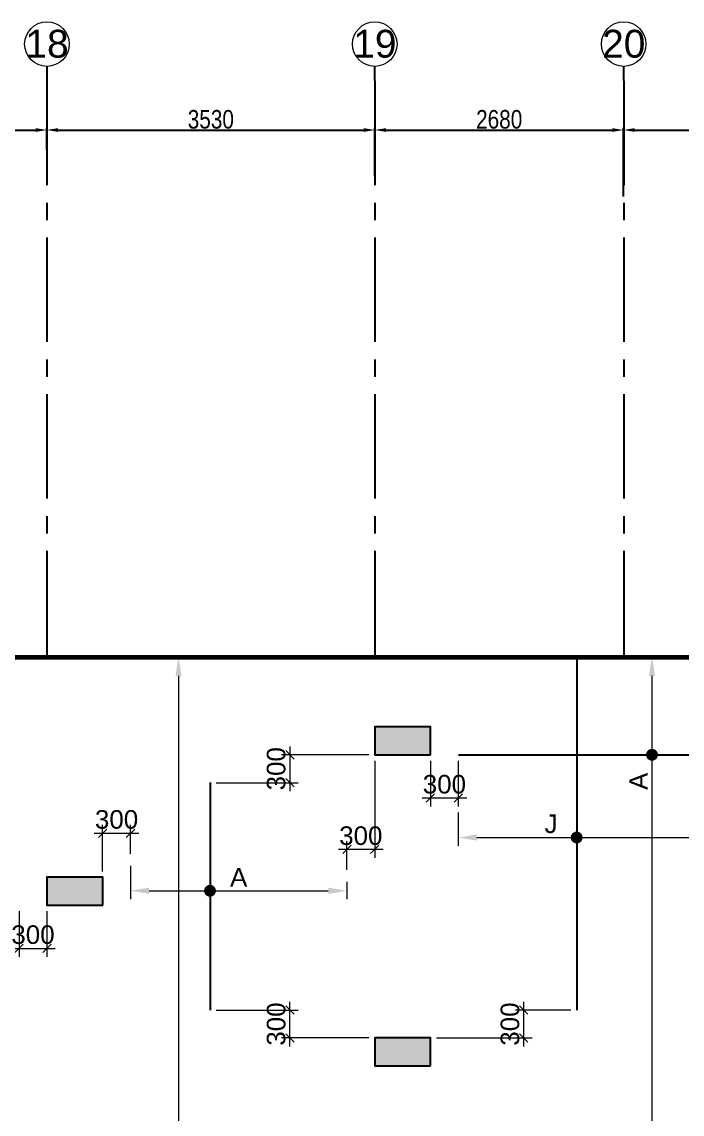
# Model space of a CAD drawing. Header units: millimetres. Extents: x 1123469 to 1883119, y -126924 to 196924.
# Drawn here: x 1726933 to 1734043, y 149817 to 161582 of the extents above; entities that cross this region are included whole.
import ezdxf
from ezdxf.enums import TextEntityAlignment as Align

# ---------------------------------------------------------------- set-up
doc = ezdxf.new("R2010")
doc.units = ezdxf.units.MM
doc.header["$LTSCALE"] = 500
doc.header["$MEASUREMENT"] = 0
doc.header["$PDMODE"] = 34
doc.linetypes.add('CONTINOUS', pattern=[0])
doc.linetypes.add('Site$0$CENTER2', pattern=[1.125, 0.75, -0.125, 0.125, -0.125])
doc.layers.get('Defpoints').update_dxf_attribs({"lineweight": 0})
for name, color, linetype in [('COL. DIM', 3, 'Continuous'), ('GRID', 7, 'Continuous'), ('GRID DIM', 7, 'Continuous'), ('reinf.', 4, 'Continuous'), ('TOWER AREA COLUMN.', 6, 'Continuous')]:
    doc.layers.add(name, color=color, linetype=linetype)
for name, color, linetype, lineweight in [('CUT OUT', 1, 'Continuous', 13), ('dim-M', 1, 'Continuous', 15), ('FOOTING', 1, 'Continuous', 15), ('GRID NO.', 7, 'Continuous', 20), ('S - SUNK', 251, 'Continuous', 0), ('TOWER COL HATCH', 253, 'Continuous', 20)]:
    doc.layers.add(name, color=color, linetype=linetype, lineweight=lineweight)
doc.styles.add('3mm', font='arial.ttf')
doc.styles.add('D50', font='arial.ttf', dxfattribs={"width": 0.8})
doc.dimstyles.new('INNER DIM', dxfattribs={"dimtxt": 200, "dimasz": 120, "dimexe": 25, "dimexo": 25, "dimgap": 12, "dimtad": 1, "dimdec": 0, "dimrnd": 5, "dimzin": 0, "dimdsep": 46, "dimtxsty": 'D50', "dimcen": 0.09, "dimdle": 25, "dimclrt": 6, "dimadec": 0, "dimazin": 0, "dimtfac": 1, "dimtdec": 0, "dimtofl": 0, "dimtmove": 1, "dimatfit": 3, "dimfxl": 75, "dimtolj": 1, "dimtzin": 0, "dimarcsym": 0})
doc.dimstyles.new('PARAMVEER', dxfattribs={"dimtxt": 200, "dimasz": 100, "dimexe": 0, "dimexo": 25, "dimgap": 10, "dimtad": 1, "dimdec": 0, "dimrnd": 5, "dimzin": 0, "dimdsep": 46, "dimtxsty": '3mm', "dimblk": 'OBLIQUE', "dimcen": 0.09, "dimdle": 75, "dimclrd": 1, "dimclre": 1, "dimclrt": 3, "dimadec": 0, "dimazin": 0, "dimtfac": 1, "dimtdec": 0, "dimtmove": 1, "dimatfit": 3, "dimfxl": 100, "dimtolj": 1, "dimtzin": 0, "dimlwd": 18, "dimlwe": 5, "dimarcsym": 0})

# ---------------------------------------------------------------- blocks, each defined once
blk = doc.blocks.new('GRID MARK')
at = {"layer": 'GRID NO.', "const_width": 50}
blk.add_lwpolyline([(0, -541), (0, -891)], dxfattribs=at)
at = {"layer": 'GRID NO.'}
blk.add_circle((0, 0), 541, dxfattribs=at)
at = {"layer": 'GRID NO.', "style": 'D50', "width": 0.8}
blk.add_attdef('Y1', text='', height=500, dxfattribs=at).set_placement((-33, -267), align=Align.CENTER)
blk = doc.blocks.new('*D2344')
at = {"layer": 'Defpoints', "color": 0, "linetype": 'Continuous', "transparency": 16777216}
for p in [(1727203, 160417), (1725818, 160179), (1727203, 160179)]:
    blk.add_point(p, dxfattribs=at)
at = {"layer": 'GRID DIM', "color": 0, "linetype": 'Continuous', "lineweight": -2, "transparency": 16777216}
for p, q in [((1725818, 160204), (1725818, 160442)), ((1727203, 160204), (1727203, 160442))]:
    blk.add_line(p, q, dxfattribs=at)
at = {"layer": 'GRID DIM', "linetype": 'Continuous', "lineweight": -2, "transparency": 16777216}
blk.add_line((1725938, 160417), (1727083, 160417), dxfattribs=at)
at = {"layer": 'GRID DIM', "linetype": 'Continuous', "transparency": 16777216}
for points in [[(1725938, 160437), (1725938, 160397), (1725818, 160417)], [(1727083, 160437), (1727083, 160397), (1727203, 160417)]]:
    blk.add_solid(points, dxfattribs=at)
at = {"layer": 'GRID DIM', "linetype": 'Continuous', "transparency": 16777216, "insert": (1726511, 160531), "char_height": 200, "attachment_point": 5, "style": 'D50'}
blk.add_mtext('\\A1;1385', dxfattribs=at)
blk = doc.blocks.new('*D2345')
at = {"layer": 'Defpoints', "color": 0, "linetype": 'Continuous', "transparency": 16777216}
for p in [(1730733, 160417), (1727203, 160179), (1730733, 159895)]:
    blk.add_point(p, dxfattribs=at)
at = {"layer": 'GRID DIM', "color": 0, "linetype": 'Continuous', "lineweight": -2, "transparency": 16777216}
for p, q in [((1727203, 160204), (1727203, 160442)), ((1730733, 159920), (1730733, 160442))]:
    blk.add_line(p, q, dxfattribs=at)
at = {"layer": 'GRID DIM', "linetype": 'Continuous', "lineweight": -2, "transparency": 16777216}
blk.add_line((1727323, 160417), (1730613, 160417), dxfattribs=at)
at = {"layer": 'GRID DIM', "linetype": 'Continuous', "transparency": 16777216}
for points in [[(1727323, 160437), (1727323, 160397), (1727203, 160417)], [(1730613, 160437), (1730613, 160397), (1730733, 160417)]]:
    blk.add_solid(points, dxfattribs=at)
at = {"layer": 'GRID DIM', "linetype": 'Continuous', "transparency": 16777216, "insert": (1728968, 160531), "char_height": 200, "attachment_point": 5, "style": 'D50'}
blk.add_mtext('\\A1;3530', dxfattribs=at)
blk = doc.blocks.new('*D2346')
at = {"layer": 'Defpoints', "color": 0, "linetype": 'Continuous', "transparency": 16777216}
for p in [(1733413, 160417), (1730733, 159895), (1733413, 159675)]:
    blk.add_point(p, dxfattribs=at)
at = {"layer": 'GRID DIM', "color": 0, "linetype": 'Continuous', "lineweight": -2, "transparency": 16777216}
for p, q in [((1730733, 159920), (1730733, 160442)), ((1733413, 159700), (1733413, 160442))]:
    blk.add_line(p, q, dxfattribs=at)
at = {"layer": 'GRID DIM', "linetype": 'Continuous', "lineweight": -2, "transparency": 16777216}
blk.add_line((1730853, 160417), (1733293, 160417), dxfattribs=at)
at = {"layer": 'GRID DIM', "linetype": 'Continuous', "transparency": 16777216}
for points in [[(1730853, 160437), (1730853, 160397), (1730733, 160417)], [(1733293, 160437), (1733293, 160397), (1733413, 160417)]]:
    blk.add_solid(points, dxfattribs=at)
at = {"layer": 'GRID DIM', "linetype": 'Continuous', "transparency": 16777216, "insert": (1732073, 160531), "char_height": 200, "attachment_point": 5, "style": 'D50'}
blk.add_mtext('\\A1;2680', dxfattribs=at)
blk = doc.blocks.new('*D2347')
at = {"layer": 'Defpoints', "color": 0, "linetype": 'Continuous', "transparency": 16777216}
for p in [(1737133, 160417), (1733413, 159675), (1737133, 159675)]:
    blk.add_point(p, dxfattribs=at)
at = {"layer": 'GRID DIM', "color": 0, "linetype": 'Continuous', "lineweight": -2, "transparency": 16777216}
for p, q in [((1733413, 159700), (1733413, 160442)), ((1737133, 159700), (1737133, 160442))]:
    blk.add_line(p, q, dxfattribs=at)
at = {"layer": 'GRID DIM', "linetype": 'Continuous', "lineweight": -2, "transparency": 16777216}
blk.add_line((1733533, 160417), (1737013, 160417), dxfattribs=at)
at = {"layer": 'GRID DIM', "linetype": 'Continuous', "transparency": 16777216}
for points in [[(1733533, 160437), (1733533, 160397), (1733413, 160417)], [(1737013, 160437), (1737013, 160397), (1737133, 160417)]]:
    blk.add_solid(points, dxfattribs=at)
at = {"layer": 'GRID DIM', "linetype": 'Continuous', "transparency": 16777216, "insert": (1735273, 160531), "char_height": 200, "attachment_point": 5, "style": 'D50'}
blk.add_mtext('\\A1;3720', dxfattribs=at)
blk = doc.blocks.new('3tgra')
at = {"layer": 'TOWER COL HATCH'}
h = blk.add_hatch(color=253, dxfattribs=at)
h.dxf.hatch_style = 1
h.paths.add_polyline_path([(1395431, 91122), (1395431, 91422), (1394831, 91422), (1394831, 91122)])
h = blk.add_hatch(color=253, dxfattribs=at)
h.dxf.hatch_style = 1
h.paths.add_polyline_path([(1391901, 89502), (1391901, 89802), (1391301, 89802), (1391301, 89502)])
h = blk.add_hatch(color=253, dxfattribs=at)
h.dxf.hatch_style = 1
h.paths.add_polyline_path([(1395431, 87772), (1395431, 88072), (1394831, 88072), (1394831, 87772)])
at = {"layer": 'TOWER AREA COLUMN.', "color": 4}
for points in [[(1395431, 91122), (1395431, 91422), (1394831, 91422), (1394831, 91122)], [(1391901, 89502), (1391901, 89802), (1391301, 89802), (1391301, 89502)], [(1395431, 87772), (1395431, 88072), (1394831, 88072), (1394831, 87772)]]:
    blk.add_lwpolyline(points, close=True, dxfattribs=at)
blk = doc.blocks.new('_Oblique')
at = {"color": 0, "linetype": 'ByBlock', "lineweight": -2}
blk.add_line((-0.5, -0.5), (0.5, 0.5), dxfattribs=at)
blk = doc.blocks.new('*D2395')
at = {"layer": 'COL. DIM', "color": 1, "linetype": 'CONTINOUS', "lineweight": 5, "ltscale": 10, "transparency": 16777216}
for p, q in [((1726903, 152002), (1726903, 151512)), ((1727203, 152002), (1727203, 151512))]:
    blk.add_line(p, q, dxfattribs=at)
at = {"layer": 'COL. DIM', "color": 1, "lineweight": 18, "ltscale": 10, "transparency": 16777216}
blk.add_line((1726813, 151602), (1727293, 151602), dxfattribs=at)
at = {"layer": 'Defpoints', "color": 0, "ltscale": 10, "transparency": 16777216}
for p in [(1726903, 152067), (1727203, 152067), (1727203, 151602)]:
    blk.add_point(p, dxfattribs=at)
at = {"layer": 'COL. DIM', "color": 1, "lineweight": 18, "ltscale": 10, "transparency": 16777216, "xscale": 90, "yscale": 90, "zscale": 90, "rotation": 180}
blk.add_blockref('_Oblique', (1726903, 151602), dxfattribs=at)
at = {"layer": 'COL. DIM', "color": 1, "lineweight": 18, "ltscale": 10, "transparency": 16777216, "xscale": 90, "yscale": 90, "zscale": 90}
blk.add_blockref('_Oblique', (1727203, 151602), dxfattribs=at)
at = {"layer": 'COL. DIM', "color": 3, "ltscale": 10, "transparency": 16777216, "insert": (1727053, 151749), "char_height": 200, "attachment_point": 5, "style": '3mm'}
blk.add_mtext('\\A1;300', dxfattribs=at)
blk = doc.blocks.new('*D2398')
at = {"layer": 'COL. DIM', "color": 1, "linetype": 'CONTINOUS', "lineweight": 5, "ltscale": 10, "transparency": 16777216}
for p, q in [((1728897, 154737), (1728530, 154737)), ((1728408, 138937), (1728710, 138937))]:
    blk.add_line(p, q, dxfattribs=at)
at = {"layer": 'COL. DIM', "color": 1, "lineweight": 18, "ltscale": 10, "transparency": 16777216}
blk.add_line((1728620, 154537), (1728620, 139137), dxfattribs=at)
at = {"layer": 'COL. DIM', "color": 1, "ltscale": 10, "transparency": 16777216}
for points in [[(1728587, 154537), (1728653, 154537), (1728620, 154737)], [(1728587, 139137), (1728653, 139137), (1728620, 138937)]]:
    blk.add_solid(points, dxfattribs=at)
at = {"layer": 'Defpoints', "color": 0, "ltscale": 10, "transparency": 16777216}
for p in [(1728962, 154737), (1728343, 138937), (1728620, 138937)]:
    blk.add_point(p, dxfattribs=at)
at = {"layer": 'COL. DIM', "color": 3, "ltscale": 10, "transparency": 16777216, "insert": (1728475, 146508), "char_height": 200, "attachment_point": 5, "rotation": 90, "style": '3mm'}
blk.add_mtext('\\A1;A', dxfattribs=at)
blk = doc.blocks.new('*D2404')
at = {"layer": 'COL. DIM', "color": 1, "linetype": 'CONTINOUS', "lineweight": 5, "ltscale": 10, "transparency": 16777216}
for p, q in [((1731333, 153622), (1731333, 153132)), ((1731633, 153622), (1731633, 153132))]:
    blk.add_line(p, q, dxfattribs=at)
at = {"layer": 'COL. DIM', "color": 1, "lineweight": 18, "ltscale": 10, "transparency": 16777216}
blk.add_line((1731723, 153222), (1731243, 153222), dxfattribs=at)
at = {"layer": 'Defpoints', "color": 0, "ltscale": 10, "transparency": 16777216}
for p in [(1731333, 153687), (1731633, 153687), (1731333, 153222)]:
    blk.add_point(p, dxfattribs=at)
at = {"layer": 'COL. DIM', "color": 1, "lineweight": 18, "ltscale": 10, "transparency": 16777216, "xscale": 90, "yscale": 90, "zscale": 90, "rotation": 180}
blk.add_blockref('_Oblique', (1731333, 153222), dxfattribs=at)
at = {"layer": 'COL. DIM', "color": 1, "lineweight": 18, "ltscale": 10, "transparency": 16777216, "xscale": 90, "yscale": 90, "zscale": 90}
blk.add_blockref('_Oblique', (1731633, 153222), dxfattribs=at)
at = {"layer": 'COL. DIM', "color": 3, "ltscale": 10, "transparency": 16777216, "insert": (1731483, 153369), "char_height": 200, "attachment_point": 5, "style": '3mm'}
blk.add_mtext('\\A1;300', dxfattribs=at)
blk = doc.blocks.new('*D2405')
at = {"layer": 'COL. DIM', "color": 1, "linetype": 'CONTINOUS', "lineweight": 5, "ltscale": 10, "transparency": 16777216}
for p, q in [((1733727, 154737), (1733628, 154737)), ((1733483, 148937), (1733808, 148937))]:
    blk.add_line(p, q, dxfattribs=at)
at = {"layer": 'COL. DIM', "color": 1, "lineweight": 18, "ltscale": 10, "transparency": 16777216}
blk.add_line((1733718, 154537), (1733718, 149137), dxfattribs=at)
at = {"layer": 'COL. DIM', "color": 1, "ltscale": 10, "transparency": 16777216}
for points in [[(1733685, 154537), (1733752, 154537), (1733718, 154737)], [(1733685, 149137), (1733752, 149137), (1733718, 148937)]]:
    blk.add_solid(points, dxfattribs=at)
at = {"layer": 'Defpoints', "color": 0, "ltscale": 10, "transparency": 16777216}
for p in [(1733792, 154737), (1733418, 148937), (1733718, 148937)]:
    blk.add_point(p, dxfattribs=at)
at = {"layer": 'COL. DIM', "color": 3, "ltscale": 10, "transparency": 16777216, "insert": (1733573, 153402), "char_height": 200, "attachment_point": 5, "rotation": 90, "style": '3mm'}
blk.add_mtext('\\A1;A', dxfattribs=at)
blk = doc.blocks.new('*D2622')
at = {"layer": 'COL. DIM', "color": 1, "lineweight": 18, "ltscale": 10, "transparency": 16777216}
for p, q in [((1722618, 143426), (1722138, 143426)), ((1723162, 143426), (1722528, 143426))]:
    blk.add_line(p, q, dxfattribs=at)
at = {"layer": 'COL. DIM', "color": 1, "linetype": 'CONTINOUS', "lineweight": 5, "ltscale": 10, "transparency": 16777216}
for p, q in [((1722228, 143303), (1722228, 143516)), ((1722528, 142985), (1722528, 143516))]:
    blk.add_line(p, q, dxfattribs=at)
at = {"layer": 'Defpoints', "color": 0, "ltscale": 10, "transparency": 16777216}
for p in [(1740324, 154737), (1740324, 150937), (1740638, 150937), (1722228, 143426), (1722228, 143238), (1722528, 142920), (1742623, 140462), (1736923, 139987), (1742623, 139987)]:
    blk.add_point(p, dxfattribs=at)
at = {"layer": 'S - SUNK', "color": 1, "lineweight": 18, "ltscale": 10, "transparency": 16777216}
for p, q in [((1740638, 154812), (1740638, 150862)), ((1736848, 140462), (1742698, 140462))]:
    blk.add_line(p, q, dxfattribs=at)
at = {"layer": 'S - SUNK', "color": 1, "lineweight": 5, "ltscale": 10, "transparency": 16777216}
for p, q in [((1740638, 154737), (1740638, 154737)), ((1740638, 150937), (1740638, 150937)), ((1736923, 140462), (1736923, 140462)), ((1742623, 140462), (1742623, 140462))]:
    blk.add_line(p, q, dxfattribs=at)
at = {"layer": 'COL. DIM', "color": 1, "lineweight": 18, "ltscale": 10, "transparency": 16777216, "xscale": 90, "yscale": 90, "zscale": 90, "rotation": 180}
blk.add_blockref('_Oblique', (1722228, 143426), dxfattribs=at)
at = {"layer": 'COL. DIM', "color": 1, "lineweight": 18, "ltscale": 10, "transparency": 16777216, "xscale": 90, "yscale": 90, "zscale": 90}
blk.add_blockref('_Oblique', (1722528, 143426), dxfattribs=at)
at = {"layer": 'S - SUNK', "color": 1, "lineweight": 18, "ltscale": 10, "transparency": 16777216, "xscale": 100, "yscale": 100, "zscale": 100}
for p, rotation in [((1740638, 154737), 90), ((1740638, 150937), 270), ((1736923, 140462), 180)]:
    blk.add_blockref('_Oblique', p, dxfattribs=dict(at, rotation=rotation))
blk.add_blockref('_Oblique', (1742623, 140462), dxfattribs=at)
at = {"layer": 'COL. DIM', "color": 3, "ltscale": 10, "transparency": 16777216, "insert": (1722897, 143573), "char_height": 200, "attachment_point": 5, "style": '3mm'}
blk.add_mtext('\\A1;300', dxfattribs=at)
at = {"layer": 'S - SUNK', "color": 3, "ltscale": 10, "transparency": 16777216, "insert": (1740526, 152837), "char_height": 200, "attachment_point": 5, "rotation": 90, "style": '3mm'}
blk.add_mtext('\\A1;3800', dxfattribs=at)
at = {"layer": 'S - SUNK', "color": 3, "ltscale": 10, "transparency": 16777216, "insert": (1739773, 140574), "char_height": 200, "attachment_point": 5, "style": '3mm'}
blk.add_mtext('\\A1;5700', dxfattribs=at)
blk = doc.blocks.new('*D2623')
at = {"layer": 'COL. DIM', "color": 1, "linetype": 'CONTINOUS', "lineweight": 5, "ltscale": 10, "transparency": 16777216}
for p, q in [((1724882, 144737), (1724456, 144737)), ((1724882, 141907), (1724456, 141907))]:
    blk.add_line(p, q, dxfattribs=at)
at = {"layer": 'COL. DIM', "color": 1, "lineweight": 18, "ltscale": 10, "transparency": 16777216}
blk.add_line((1724546, 142107), (1724546, 144537), dxfattribs=at)
at = {"layer": 'COL. DIM', "color": 1, "ltscale": 10, "transparency": 16777216}
for points in [[(1724512, 144537), (1724579, 144537), (1724546, 144737)], [(1724512, 142107), (1724579, 142107), (1724546, 141907)]]:
    blk.add_solid(points, dxfattribs=at)
at = {"layer": 'Defpoints', "color": 0, "ltscale": 10, "transparency": 16777216}
for p in [(1742623, 154211), (1736923, 153687), (1742623, 153687), (1724546, 144737), (1724947, 144737), (1740324, 142737), (1741024, 142737), (1724947, 141907), (1740324, 138937)]:
    blk.add_point(p, dxfattribs=at)
at = {"layer": 'S - SUNK', "color": 1, "lineweight": 18, "ltscale": 10, "transparency": 16777216}
for p, q in [((1736848, 154211), (1742698, 154211)), ((1741024, 138862), (1741024, 142812))]:
    blk.add_line(p, q, dxfattribs=at)
at = {"layer": 'S - SUNK', "color": 1, "lineweight": 5, "ltscale": 10, "transparency": 16777216}
for p, q in [((1736923, 154210), (1736923, 154211)), ((1742623, 154210), (1742623, 154211)), ((1741023, 142737), (1741024, 142737)), ((1741023, 138937), (1741024, 138937))]:
    blk.add_line(p, q, dxfattribs=at)
at = {"layer": 'S - SUNK', "color": 1, "lineweight": 18, "ltscale": 10, "transparency": 16777216, "xscale": 100, "yscale": 100, "zscale": 100}
for p, rotation in [((1736923, 154211), 180), ((1741024, 142737), 90), ((1741024, 138937), 270)]:
    blk.add_blockref('_Oblique', p, dxfattribs=dict(at, rotation=rotation))
blk.add_blockref('_Oblique', (1742623, 154211), dxfattribs=at)
at = {"layer": 'COL. DIM', "color": 3, "ltscale": 10, "transparency": 16777216, "insert": (1724399, 143203), "char_height": 200, "attachment_point": 5, "rotation": 90, "style": '3mm'}
blk.add_mtext('\\A1;J', dxfattribs=at)
at = {"layer": 'S - SUNK', "color": 3, "ltscale": 10, "transparency": 16777216, "insert": (1739773, 154323), "char_height": 200, "attachment_point": 5, "style": '3mm'}
blk.add_mtext('\\A1;5700', dxfattribs=at)
at = {"layer": 'S - SUNK', "color": 3, "ltscale": 10, "transparency": 16777216, "insert": (1740911, 140837), "char_height": 200, "attachment_point": 5, "rotation": 90, "style": '3mm'}
blk.add_mtext('\\A1;3800', dxfattribs=at)
blk = doc.blocks.new('*D2681')
at = {"layer": 'COL. DIM', "color": 1, "linetype": 'CONTINOUS', "lineweight": 5, "ltscale": 10, "transparency": 16777216}
for p, q in [((1731633, 153067), (1731633, 152706)), ((1735723, 153067), (1735723, 152706))]:
    blk.add_line(p, q, dxfattribs=at)
at = {"layer": 'COL. DIM', "color": 1, "lineweight": 18, "ltscale": 10, "transparency": 16777216}
blk.add_line((1731833, 152796), (1735523, 152796), dxfattribs=at)
at = {"layer": 'COL. DIM', "color": 1, "ltscale": 10, "transparency": 16777216}
for points in [[(1731833, 152830), (1731833, 152763), (1731633, 152796)], [(1735523, 152830), (1735523, 152763), (1735723, 152796)]]:
    blk.add_solid(points, dxfattribs=at)
at = {"layer": 'Defpoints', "color": 0, "ltscale": 10, "transparency": 16777216}
for p in [(1731633, 153132), (1735723, 153132), (1735723, 152796)]:
    blk.add_point(p, dxfattribs=at)
at = {"layer": 'COL. DIM', "color": 3, "ltscale": 10, "transparency": 16777216, "insert": (1732631, 152943), "char_height": 200, "attachment_point": 5, "style": '3mm'}
blk.add_mtext('\\A1;J', dxfattribs=at)
blk = doc.blocks.new('*D2514')
at = {"layer": 'COL. DIM', "color": 1, "lineweight": 18, "ltscale": 10, "transparency": 16777216}
blk.add_line((1732337, 150547), (1732337, 151027), dxfattribs=at)
at = {"layer": 'COL. DIM', "color": 1, "linetype": 'CONTINOUS', "lineweight": 5, "ltscale": 10, "transparency": 16777216}
for p, q in [((1732843, 150937), (1732247, 150937)), ((1731398, 150637), (1732427, 150637))]:
    blk.add_line(p, q, dxfattribs=at)
at = {"layer": 'Defpoints', "color": 0, "ltscale": 10, "transparency": 16777216}
for p in [(1732337, 150937), (1732908, 150937), (1731333, 150637)]:
    blk.add_point(p, dxfattribs=at)
at = {"layer": 'COL. DIM', "color": 1, "lineweight": 18, "ltscale": 10, "transparency": 16777216, "xscale": 90, "yscale": 90, "zscale": 90}
for p, rotation in [((1732337, 150937), 90), ((1732337, 150637), 270)]:
    blk.add_blockref('_Oblique', p, dxfattribs=dict(at, rotation=rotation))
at = {"layer": 'COL. DIM', "color": 3, "ltscale": 10, "transparency": 16777216, "insert": (1732190, 150787), "char_height": 200, "attachment_point": 5, "rotation": 90, "style": '3mm'}
blk.add_mtext('\\A1;300', dxfattribs=at)
blk = doc.blocks.new('*D2527')
at = {"layer": 'COL. DIM', "color": 1, "lineweight": 18, "ltscale": 10, "transparency": 16777216}
blk.add_line((1729819, 153777), (1729819, 153297), dxfattribs=at)
at = {"layer": 'COL. DIM', "color": 1, "linetype": 'CONTINOUS', "lineweight": 5, "ltscale": 10, "transparency": 16777216}
for p, q in [((1730668, 153687), (1729729, 153687)), ((1729024, 153387), (1729909, 153387))]:
    blk.add_line(p, q, dxfattribs=at)
at = {"layer": 'Defpoints', "color": 0, "ltscale": 10, "transparency": 16777216}
for p in [(1730733, 153687), (1728959, 153387), (1729819, 153387)]:
    blk.add_point(p, dxfattribs=at)
at = {"layer": 'COL. DIM', "color": 1, "lineweight": 18, "ltscale": 10, "transparency": 16777216, "xscale": 90, "yscale": 90, "zscale": 90}
for p, rotation in [((1729819, 153687), 90), ((1729819, 153387), 270)]:
    blk.add_blockref('_Oblique', p, dxfattribs=dict(at, rotation=rotation))
at = {"layer": 'COL. DIM', "color": 3, "ltscale": 10, "transparency": 16777216, "insert": (1729672, 153537), "char_height": 200, "attachment_point": 5, "rotation": 90, "style": '3mm'}
blk.add_mtext('\\A1;300', dxfattribs=at)
blk = doc.blocks.new('*D2528')
at = {"layer": 'COL. DIM', "color": 1, "lineweight": 18, "ltscale": 10, "transparency": 16777216}
blk.add_line((1729819, 150547), (1729819, 151027), dxfattribs=at)
at = {"layer": 'COL. DIM', "color": 1, "linetype": 'CONTINOUS', "lineweight": 5, "ltscale": 10, "transparency": 16777216}
for p, q in [((1729024, 150937), (1729909, 150937)), ((1730668, 150637), (1729729, 150637))]:
    blk.add_line(p, q, dxfattribs=at)
at = {"layer": 'Defpoints', "color": 0, "ltscale": 10, "transparency": 16777216}
for p in [(1728959, 150937), (1729819, 150937), (1730733, 150637)]:
    blk.add_point(p, dxfattribs=at)
at = {"layer": 'COL. DIM', "color": 1, "lineweight": 18, "ltscale": 10, "transparency": 16777216, "xscale": 90, "yscale": 90, "zscale": 90}
for p, rotation in [((1729819, 150937), 90), ((1729819, 150637), 270)]:
    blk.add_blockref('_Oblique', p, dxfattribs=dict(at, rotation=rotation))
at = {"layer": 'COL. DIM', "color": 3, "ltscale": 10, "transparency": 16777216, "insert": (1729672, 150787), "char_height": 200, "attachment_point": 5, "rotation": 90, "style": '3mm'}
blk.add_mtext('\\A1;300', dxfattribs=at)
blk = doc.blocks.new('*D2529')
at = {"layer": 'COL. DIM', "color": 1, "linetype": 'CONTINOUS', "lineweight": 5, "ltscale": 10, "transparency": 16777216}
for p, q in [((1730733, 153622), (1730733, 152578)), ((1730433, 152450), (1730433, 152758))]:
    blk.add_line(p, q, dxfattribs=at)
at = {"layer": 'COL. DIM', "color": 1, "lineweight": 18, "ltscale": 10, "transparency": 16777216}
blk.add_line((1730823, 152668), (1730343, 152668), dxfattribs=at)
at = {"layer": 'Defpoints', "color": 0, "ltscale": 10, "transparency": 16777216}
for p in [(1730733, 153687), (1730433, 152668), (1730433, 152385)]:
    blk.add_point(p, dxfattribs=at)
at = {"layer": 'COL. DIM', "color": 1, "lineweight": 18, "ltscale": 10, "transparency": 16777216, "xscale": 90, "yscale": 90, "zscale": 90, "rotation": 180}
blk.add_blockref('_Oblique', (1730433, 152668), dxfattribs=at)
at = {"layer": 'COL. DIM', "color": 1, "lineweight": 18, "ltscale": 10, "transparency": 16777216, "xscale": 90, "yscale": 90, "zscale": 90}
blk.add_blockref('_Oblique', (1730733, 152668), dxfattribs=at)
at = {"layer": 'COL. DIM', "color": 3, "ltscale": 10, "transparency": 16777216, "insert": (1730583, 152815), "char_height": 200, "attachment_point": 5, "style": '3mm'}
blk.add_mtext('\\A1;300', dxfattribs=at)
blk = doc.blocks.new('*D2530')
at = {"layer": 'COL. DIM', "color": 1, "linetype": 'CONTINOUS', "lineweight": 5, "ltscale": 10, "transparency": 16777216}
for p, q in [((1728103, 152491), (1728103, 152133)), ((1730433, 152320), (1730433, 152133))]:
    blk.add_line(p, q, dxfattribs=at)
at = {"layer": 'COL. DIM', "color": 1, "lineweight": 18, "ltscale": 10, "transparency": 16777216}
blk.add_line((1728303, 152223), (1730233, 152223), dxfattribs=at)
at = {"layer": 'COL. DIM', "color": 1, "ltscale": 10, "transparency": 16777216}
for points in [[(1728303, 152256), (1728303, 152189), (1728103, 152223)], [(1730233, 152256), (1730233, 152189), (1730433, 152223)]]:
    blk.add_solid(points, dxfattribs=at)
at = {"layer": 'Defpoints', "color": 0, "ltscale": 10, "transparency": 16777216}
for p in [(1728103, 152556), (1730433, 152385), (1730433, 152223)]:
    blk.add_point(p, dxfattribs=at)
at = {"layer": 'COL. DIM', "color": 3, "ltscale": 10, "transparency": 16777216, "insert": (1729268, 152368), "char_height": 200, "attachment_point": 5, "style": '3mm'}
blk.add_mtext('\\A1;A', dxfattribs=at)
blk = doc.blocks.new('*D2537')
at = {"layer": 'COL. DIM', "color": 1, "lineweight": 18, "ltscale": 10, "transparency": 16777216}
blk.add_line((1727713, 152843), (1728193, 152843), dxfattribs=at)
at = {"layer": 'COL. DIM', "color": 1, "linetype": 'CONTINOUS', "lineweight": 5, "ltscale": 10, "transparency": 16777216}
for p, q in [((1727803, 152432), (1727803, 152933)), ((1728103, 152621), (1728103, 152933))]:
    blk.add_line(p, q, dxfattribs=at)
at = {"layer": 'Defpoints', "color": 0, "ltscale": 10, "transparency": 16777216}
for p in [(1728103, 152843), (1728103, 152556), (1727803, 152367)]:
    blk.add_point(p, dxfattribs=at)
at = {"layer": 'COL. DIM', "color": 1, "lineweight": 18, "ltscale": 10, "transparency": 16777216, "xscale": 90, "yscale": 90, "zscale": 90, "rotation": 180}
blk.add_blockref('_Oblique', (1727803, 152843), dxfattribs=at)
at = {"layer": 'COL. DIM', "color": 1, "lineweight": 18, "ltscale": 10, "transparency": 16777216, "xscale": 90, "yscale": 90, "zscale": 90}
blk.add_blockref('_Oblique', (1728103, 152843), dxfattribs=at)
at = {"layer": 'COL. DIM', "color": 3, "ltscale": 10, "transparency": 16777216, "insert": (1727953, 152990), "char_height": 200, "attachment_point": 5, "style": '3mm'}
blk.add_mtext('\\A1;300', dxfattribs=at)
blk = doc.blocks.new('*D3557')
at = {"layer": 'COL. DIM', "color": 1, "lineweight": 18, "ltscale": 10, "transparency": 16777216}
for p, q in [((1830518, 155675), (1830518, 154998)), ((1830518, 155088), (1830518, 154608))]:
    blk.add_line(p, q, dxfattribs=at)
at = {"layer": 'COL. DIM', "color": 1, "linetype": 'CONTINOUS', "lineweight": 5, "ltscale": 10, "transparency": 16777216}
for p, q in [((1830059, 154998), (1830608, 154998)), ((1830171, 154698), (1830608, 154698))]:
    blk.add_line(p, q, dxfattribs=at)
at = {"layer": 'Defpoints', "color": 0, "ltscale": 10, "transparency": 16777216}
for p in [(1418936, 156725), (1417241, 156599), (1418936, 156599), (1829994, 154998), (1830106, 154698), (1830518, 154698)]:
    blk.add_point(p, dxfattribs=at)
at = {"layer": 'S - SUNK', "color": 1, "lineweight": 18, "ltscale": 10, "transparency": 16777216}
blk.add_line((1417166, 156725), (1419011, 156725), dxfattribs=at)
at = {"layer": 'S - SUNK', "color": 1, "lineweight": 5, "ltscale": 10, "transparency": 16777216}
for p, q in [((1417241, 156725), (1417241, 156725)), ((1418936, 156725), (1418936, 156725))]:
    blk.add_line(p, q, dxfattribs=at)
at = {"layer": 'COL. DIM', "color": 1, "lineweight": 18, "ltscale": 10, "transparency": 16777216, "xscale": 90, "yscale": 90, "zscale": 90}
for p, rotation in [((1830518, 154998), 90), ((1830518, 154698), 270)]:
    blk.add_blockref('_Oblique', p, dxfattribs=dict(at, rotation=rotation))
at = {"layer": 'S - SUNK', "color": 1, "lineweight": 18, "ltscale": 10, "transparency": 16777216, "xscale": 100, "yscale": 100, "zscale": 100, "rotation": 180}
blk.add_blockref('_Oblique', (1417241, 156725), dxfattribs=at)
at = {"layer": 'S - SUNK', "color": 1, "lineweight": 18, "ltscale": 10, "transparency": 16777216, "xscale": 100, "yscale": 100, "zscale": 100}
blk.add_blockref('_Oblique', (1418936, 156725), dxfattribs=at)
at = {"layer": 'COL. DIM', "color": 3, "ltscale": 10, "transparency": 16777216, "insert": (1830371, 155409), "char_height": 200, "attachment_point": 5, "rotation": 90, "style": '3mm'}
blk.add_mtext('\\A1;300', dxfattribs=at)
at = {"layer": 'S - SUNK', "color": 3, "ltscale": 10, "transparency": 16777216, "insert": (1418088, 156837), "char_height": 200, "attachment_point": 5, "style": '3mm'}
blk.add_mtext('\\A1;1695', dxfattribs=at)
blk = doc.blocks.new('*D3556')
at = {"layer": 'COL. DIM', "color": 1, "lineweight": 18, "ltscale": 10, "transparency": 16777216}
blk.add_line((1817174, 134748), (1817174, 133598), dxfattribs=at)
at = {"layer": 'COL. DIM', "color": 1, "linetype": 'CONTINOUS', "lineweight": 5, "ltscale": 10, "transparency": 16777216}
for p, q in [((1817864, 134658), (1817084, 134658)), ((1816402, 133688), (1817264, 133688))]:
    blk.add_line(p, q, dxfattribs=at)
at = {"layer": 'Defpoints', "color": 0, "ltscale": 10, "transparency": 16777216}
for p in [(1417088, 156599), (1417241, 156599), (1417241, 155194), (1817929, 134658), (1816337, 133688), (1817174, 133688)]:
    blk.add_point(p, dxfattribs=at)
at = {"layer": 'S - SUNK', "color": 1, "lineweight": 18, "ltscale": 10, "transparency": 16777216}
blk.add_line((1417088, 155119), (1417088, 156674), dxfattribs=at)
at = {"layer": 'S - SUNK', "color": 1, "lineweight": 5, "ltscale": 10, "transparency": 16777216}
for p, q in [((1417088, 156599), (1417088, 156599)), ((1417088, 155194), (1417088, 155194))]:
    blk.add_line(p, q, dxfattribs=at)
at = {"layer": 'COL. DIM', "color": 1, "lineweight": 18, "ltscale": 10, "transparency": 16777216, "xscale": 90, "yscale": 90, "zscale": 90}
for p, rotation in [((1817174, 134658), 90), ((1817174, 133688), 270)]:
    blk.add_blockref('_Oblique', p, dxfattribs=dict(at, rotation=rotation))
at = {"layer": 'S - SUNK', "color": 1, "lineweight": 18, "ltscale": 10, "transparency": 16777216, "xscale": 100, "yscale": 100, "zscale": 100}
for p, rotation in [((1417088, 156599), 90), ((1417088, 155194), 270)]:
    blk.add_blockref('_Oblique', p, dxfattribs=dict(at, rotation=rotation))
at = {"layer": 'COL. DIM', "color": 3, "ltscale": 10, "transparency": 16777216, "insert": (1817027, 134173), "char_height": 200, "attachment_point": 5, "rotation": 90, "style": '3mm'}
blk.add_mtext('\\A1;970', dxfattribs=at)
at = {"layer": 'S - SUNK', "color": 3, "ltscale": 10, "transparency": 16777216, "insert": (1416976, 155897), "char_height": 200, "attachment_point": 5, "rotation": 90, "style": '3mm'}
blk.add_mtext('\\A1;1405', dxfattribs=at)

msp = doc.modelspace()

# ---------------------------------------------------------------- linework, layer by layer
at = {"layer": 'dim-M', "color": 4, "ltscale": 10, "const_width": 63.8}
for points in [[(1733686.5, 153687.5, 1), (1733750.2, 153687.5, 1)], [(1732875.8, 152796.3, 1), (1732939.5, 152796.3, 1)], [(1728927.3, 152222.7, 1), (1728991.1, 152222.7, 1)]]:
    msp.add_lwpolyline(points, format="xyb", close=True, dxfattribs=at)
at = {"layer": 'FOOTING', "color": 3, "ltscale": 10, "const_width": 50}
msp.add_lwpolyline([(1752863.3, 138937.5), (1726683.3, 138937.5), (1726683.3, 126522.5), (1718128.3, 126522.5), (1718128.3, 126007.5), (1709348.3, 126007.5), (1709348.3, 126522.5), (1700793.3, 126522.5), (1700793.3, 148172.6), (1711883.3, 148172.6), (1711883.3, 158457.3), (1720758.3, 158457.3), (1720758.3, 156957.3), (1724708.3, 156957.3), (1724708.3, 156142.5), (1726403.3, 156142.5), (1726403.3, 154737.5), (1753143.3, 154737.5)], dxfattribs=at)
at = {"layer": 'GRID', "color": 16, "linetype": 'Site$0$CENTER2', "ltscale": 3}
for points in [[(1727203.3, 160946.9), (1727203.3, 154737.5)], [(1730733.3, 160946.9), (1730733.3, 154737.5)], [(1733413.3, 160946.9), (1733413.3, 154737.5)]]:
    msp.add_lwpolyline(points, dxfattribs=at)
at = {"layer": 'reinf.', "color": 4, "ltscale": 1.4}
for p, q in [((1732907.6, 154737.5), (1732907.6, 150937.5)), ((1731633.3, 153687.5), (1735723.3, 153687.5)), ((1728959.2, 153387.5), (1728959.2, 150937.5))]:
    msp.add_line(p, q, dxfattribs=at)

# ---------------------------------------------------------------- block references
at = {"layer": 'CUT OUT', "color": 4}
msp.add_blockref('3tgra', (335902.6, 62565.7), dxfattribs=at)
at = {"layer": 'GRID NO.'}
ref = msp.add_blockref('GRID MARK', (1727203.3, 161342.2), dxfattribs=dict(at, xscale=0.4435200000032785, yscale=0.4435200000032785, zscale=0.4435200000032785))
ref.add_attrib('Y1', '18', dxfattribs={"height": 300, "style": 'D50'}).set_placement((1727204.3, 161196.6), align=Align.CENTER)
ref = msp.add_blockref('GRID MARK', (1730733.3, 161342.2), dxfattribs=dict(at, xscale=0.4435200000032785, yscale=0.4435200000032785, zscale=0.4435200000032785))
ref.add_attrib('Y1', '19', dxfattribs={"height": 300, "style": 'D50'}).set_placement((1730734.3, 161196.6), align=Align.CENTER)
ref = msp.add_blockref('GRID MARK', (1733413.3, 161342.2), dxfattribs=dict(at, xscale=0.4435200000032785, yscale=0.4435200000032785, zscale=0.4435200000032785))
ref.add_attrib('Y1', '20', dxfattribs={"height": 300, "style": 'D50'}).set_placement((1733414.3, 161196.6), align=Align.CENTER)

# ---------------------------------------------------------------- dimensions: what is measured, and where the dimension line sits
at = {"layer": 'COL. DIM', "color": 6, "ltscale": 10}
for base, p1, p2, angle, picture, middle in [((1830518, 154697.7), (1829993.7, 154997.7), (1830106.2, 154697.7), 90, '*D3557', (1830518, 155409.4)), ((1722228.3, 143425.6), (1722528.3, 142920.3), (1722228.3, 143237.6), 180, '*D2622', (1722896.7, 143327.3)), ((1729819.3, 153387.5), (1730733.3, 153687.5), (1728959.2, 153387.5), 90, '*D2527', (1729819.3, 153537.5)), ((1730433.3, 152668.2), (1730733.3, 153687.5), (1730433.3, 152385.3), 180, '*D2529', (1730583.3, 152668.2)), ((1731333.3, 153222.2), (1731633.3, 153687.5), (1731333.3, 153687.5), 180, '*D2404', (1731483.3, 153222.2)), ((1729819.3, 150937.5), (1730733.3, 150637.5), (1728959.2, 150937.5), 270, '*D2528', (1729819.3, 150787.5)), ((1732337.1, 150937.5), (1731333.3, 150637.5), (1732907.6, 150937.5), 270, '*D2514', (1732337.1, 150787.5))]:
    dim = msp.add_linear_dim(base=base, p1=p1, p2=p2, angle=angle, dimstyle='PARAMVEER', override={"dimasz": 90, "dimexe": 90, "dimexo": 65, "dimgap": 45, "dimpost": '\\X', "dimdle": 90, "dimfxl": 0.18, "dimarcsym": 1}, dxfattribs=at)
    dim.commit()
    dim.dimension.update_dxf_attribs({"geometry": picture, "text_midpoint": middle, "dimtype": 160})
dim = msp.add_linear_dim(base=(1817173.9, 133687.8), p1=(1817928.7, 134657.8), p2=(1816337.2, 133687.8), angle=90, dimstyle='PARAMVEER', override={"dimasz": 90, "dimexe": 90, "dimexo": 65, "dimgap": 45, "dimpost": '\\X', "dimdle": 90, "dimfxl": 0.18, "dimarcsym": 1}, dxfattribs=at)
dim.commit()
dim.dimension.update_dxf_attribs({"geometry": '*D3556', "text_midpoint": (1817026.8, 134172.8)})
for base, p1, p2, angle, text, picture, middle in [((1728619.9, 138937.5), (1728962.1, 154737.5), (1728343, 138937.5), 90, 'A', '*D2398', (1728619.9, 146508.1)), ((1733718.4, 148937.5), (1733792.2, 154737.5), (1733418.3, 148937.5), 90, 'A', '*D2405', (1733718.4, 153402.1)), ((1724545.7, 144737.5), (1724947.2, 141907.5), (1724947.2, 144737.5), 270, 'J', '*D2623', (1724545.7, 143203.2))]:
    dim = msp.add_linear_dim(base=base, p1=p1, p2=p2, angle=angle, text=text, dimstyle='PARAMVEER', override={"dimasz": 200, "dimexe": 90, "dimexo": 65, "dimgap": 45, "dimpost": '\\X', "dimsah": 1, "dimdle": 90, "dimfxl": 0.18, "dimarcsym": 1}, dxfattribs=at)
    dim.commit()
    dim.dimension.update_dxf_attribs({"geometry": picture, "text_midpoint": middle, "dimtype": 160})
for base, p1, p2, picture, middle in [((1728103.3, 152843.2), (1727803.3, 152367.5), (1728103.3, 152555.6), '*D2537', (1727953.3, 152843.2)), ((1727203.3, 151602.2), (1726903.3, 152067.5), (1727203.3, 152067.5), '*D2395', (1727053.3, 151602.2))]:
    dim = msp.add_linear_dim(base=base, p1=p1, p2=p2, dimstyle='PARAMVEER', override={"dimasz": 90, "dimexe": 90, "dimexo": 65, "dimgap": 45, "dimpost": '\\X', "dimdle": 90, "dimfxl": 0.18, "dimarcsym": 1}, dxfattribs=at)
    dim.commit()
    dim.dimension.update_dxf_attribs({"geometry": picture, "text_midpoint": middle, "dimtype": 160})
for base, p1, p2, text, picture, middle in [((1735723.3, 152796.3), (1731633.3, 153132.2), (1735723.3, 153132.2), 'J', '*D2681', (1732630.6, 152796.3)), ((1730433.3, 152222.7), (1728103.3, 152555.6), (1730433.3, 152385.3), 'A', '*D2530', (1729268.3, 152222.7))]:
    dim = msp.add_linear_dim(base=base, p1=p1, p2=p2, text=text, dimstyle='PARAMVEER', override={"dimasz": 200, "dimexe": 90, "dimexo": 65, "dimgap": 45, "dimpost": '\\X', "dimsah": 1, "dimdle": 90, "dimfxl": 0.18, "dimarcsym": 1}, dxfattribs=at)
    dim.commit()
    dim.dimension.update_dxf_attribs({"geometry": picture, "text_midpoint": middle, "dimtype": 160})
at = {"layer": 'GRID DIM', "color": 0, "linetype": 'Continuous'}
for base, p1, p2, picture, middle in [((1727203.3, 160417), (1725818.3, 160179), (1727203.3, 160179), '*D2344', (1726510.8, 160531.1)), ((1730733.3, 160417), (1727203.3, 160179), (1730733.3, 159894.9), '*D2345', (1728968.3, 160531.1)), ((1733413.3, 160417), (1730733.3, 159894.9), (1733413.3, 159675.2), '*D2346', (1732073.3, 160531.1)), ((1737133.3, 160417), (1733413.3, 159675.2), (1737133.3, 159675.2), '*D2347', (1735273.3, 160531.1))]:
    dim = msp.add_linear_dim(base=base, p1=p1, p2=p2, dimstyle='INNER DIM', override={"dimclrd": 256, "dimclrt": 256}, dxfattribs=at)
    dim.commit()
    dim.dimension.update_dxf_attribs({"geometry": picture, "text_midpoint": middle})
at = {"layer": 'S - SUNK', "color": 4, "ltscale": 10}
for base, p1, p2, picture, middle in [((1418935.6, 156725.2), (1417240.6, 156599.2), (1418935.6, 156599.2), '*D3557', (1418088.1, 156837.3)), ((1742623.3, 140461.7), (1736923.3, 139987.5), (1742623.3, 139987.5), '*D2622', (1739773.3, 140573.8)), ((1742623.3, 154210.5), (1736923.3, 153687.5), (1742623.3, 153687.5), '*D2623', (1739773.3, 154322.6))]:
    dim = msp.add_linear_dim(base=base, p1=p1, p2=p2, dimstyle='PARAMVEER', override={"dimpost": '\\X', "dimfxl": 0.15, "dimfxlon": 1, "dimarcsym": 1}, dxfattribs=at)
    dim.commit()
    dim.dimension.update_dxf_attribs({"geometry": picture, "text_midpoint": middle})
for base, p1, p2, picture, middle in [((1417087.7, 156599.2), (1417240.6, 155194.2), (1417240.6, 156599.2), '*D3556', (1416975.6, 155896.7)), ((1740638.2, 150937.5), (1740323.6, 154737.5), (1740323.6, 150937.5), '*D2622', (1740526, 152837.5)), ((1741023.5, 142737.5), (1740323.6, 138937.5), (1740323.6, 142737.5), '*D2623', (1740911.3, 140837.5))]:
    dim = msp.add_linear_dim(base=base, p1=p1, p2=p2, angle=90, dimstyle='PARAMVEER', override={"dimpost": '\\X', "dimfxl": 0.15, "dimfxlon": 1, "dimarcsym": 1}, dxfattribs=at)
    dim.commit()
    dim.dimension.update_dxf_attribs({"geometry": picture, "text_midpoint": middle})

doc.saveas('drawing.dxf')
